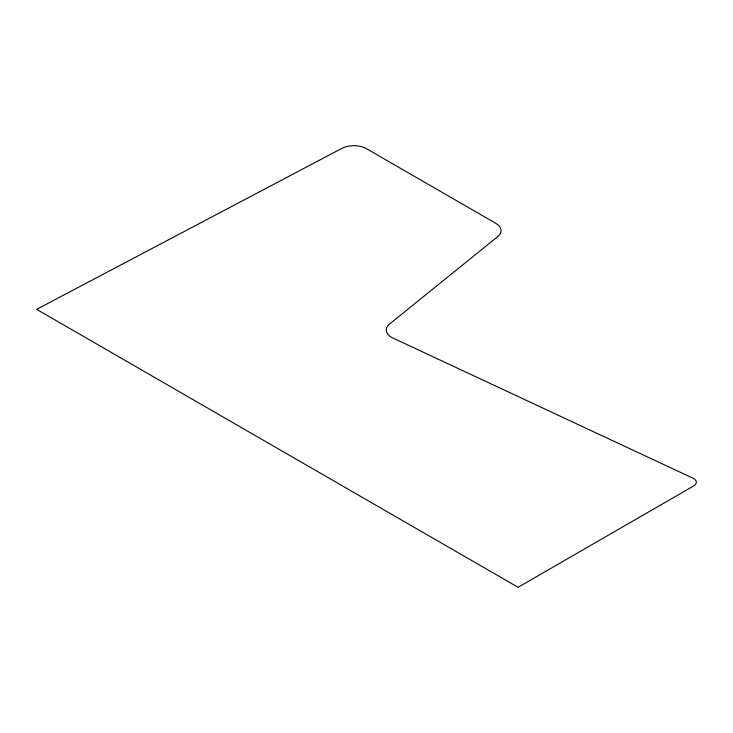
<?xml version="1.0" encoding="UTF-8"?>
<svg xmlns="http://www.w3.org/2000/svg" width="733" height="733" viewBox="0 0 733 733"><rect width="100%" height="100%" fill="white"/><g stroke="black" fill="none" stroke-linecap="round" stroke-linejoin="round"><path stroke-width="1.1" d="M497.68 236.64L389.617 323.986A17.922 10.344 0 0 0 392.925 338.041L693.042 478.218A8.961 5.177 0 0 1 693.739 485.897L518.094 587.307L36.65 309.344L341.825 148.396A17.922 10.344 0 0 1 366.582 148.726L495.774 223.308A17.922 10.344 0 0 1 497.68 236.64"/></g></svg>
